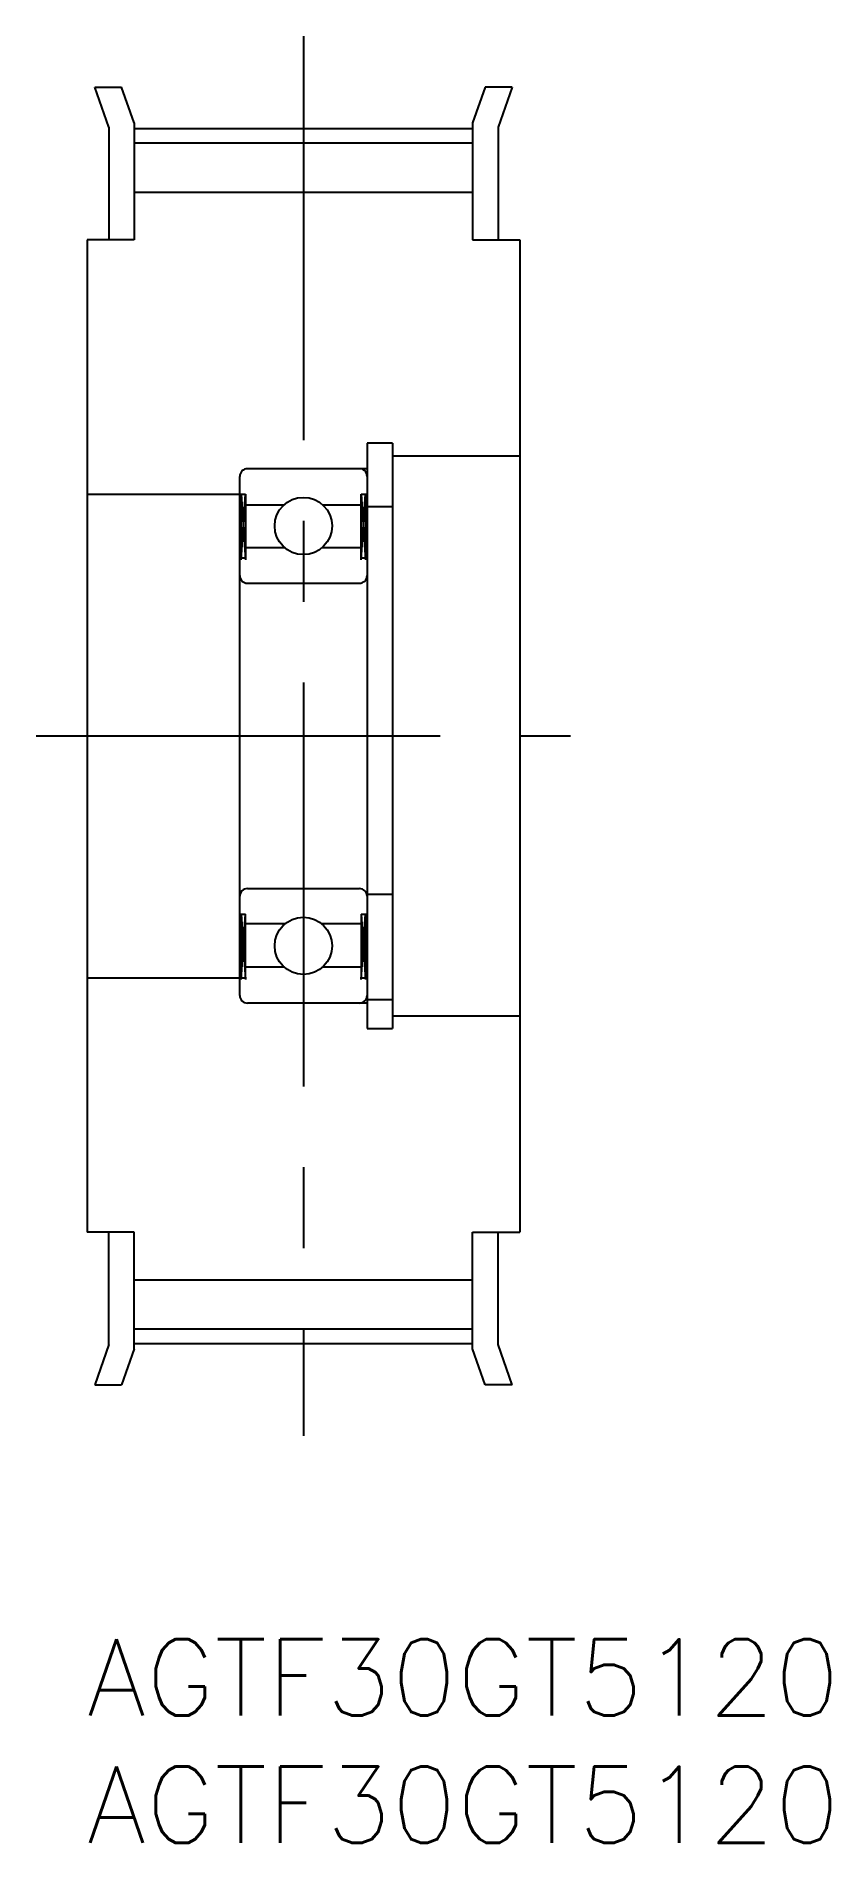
# Model space of a CAD drawing. Extents: x -2 to 29.2, y -8 to 63.
import ezdxf

# ---------------------------------------------------------------- set-up
doc = ezdxf.new("R2010")
doc.units = 0
doc.header["$LTSCALE"] = 0.5
doc.linetypes.add('CENTER', pattern=[50.8, 31.75, -6.35, 6.35, -6.35])
for name, color, linetype in [('MSM_CENTER', 1, 'CENTER'), ('MSM_CONTINUOUS', 7, 'CONTINUOUS'), ('MSM_NARROW', 5, 'CONTINUOUS'), ('MSM_PART_NUMBER', 7, 'CONTINUOUS')]:
    doc.layers.add(name, color=color, linetype=linetype)
doc.styles.get("Standard").update_dxf_attribs({"font": 'txt.shx', "height": 3, "bigfont": 'bigfont.shx'})

# ---------------------------------------------------------------- blocks, each defined once
blk = doc.blocks.new('*U3')
at = {"layer": 'MSM_PART_NUMBER'}
blk.add_text('AGTF30GT5120', height=3, dxfattribs=at).set_placement((0, -3))
blk = doc.blocks.new('*U4')
at = {"layer": 'MSM_PART_NUMBER'}
blk.add_text('AGTF30GT5120', height=3, dxfattribs=at).set_placement((0, -8))

msp = doc.modelspace()

# ---------------------------------------------------------------- linework, layer by layer
at = {"layer": 'MSM_CENTER'}
for p, q in [((8.5, 63), (8.5, 8)), ((1.85, 59.375), (15.15, 59.375)), ((-2, 35.5), (19, 35.5)), ((1.85, 11.625), (15.15, 11.625))]:
    msp.add_line(p, q, dxfattribs=at)
at = {"layer": 'MSM_CONTINUOUS'}
for p, q in [((0.3, 61), (1.359, 61)), ((0.85, 59.42), (0.3, 61)), ((1.85, 59.589), (1.359, 61)), ((15.641, 61), (15.15, 59.589)), ((16.7, 61), (15.641, 61)), ((16.7, 61), (16.15, 59.42)), ((0.85, 59.42), (0.85, 55)), ((1.85, 59.589), (1.85, 55)), ((15.15, 59.589), (15.15, 55)), ((16.15, 59.42), (16.15, 55)), ((1.85, 58.805), (15.15, 58.805)), ((1.85, 56.87), (15.15, 56.87)), ((0, 55), (0, 16)), ((1.85, 55), (0, 55)), ((15.15, 55), (17, 55)), ((17, 55), (17, 16)), ((12, 47), (11, 47)), ((11, 47), (11, 24)), ((12, 47), (12, 24)), ((17, 46.5), (12, 46.5)), ((6, 25.3), (6, 45.7)), ((11, 46), (6.3, 46)), ((0, 45), (6.23, 45)), ((6.057, 42.5), (6.057, 45)), ((6.23, 45), (6.23, 42.5)), ((10.77, 42.5), (10.77, 45)), ((10.77, 45), (11, 45)), ((10.942, 45), (10.942, 42.5)), ((6.23, 44.575), (7.735, 44.575)), ((9.265, 44.575), (10.77, 44.575)), ((12, 44.5), (11, 44.5)), ((7.775, 42.89), (6.23, 42.89)), ((10.77, 42.89), (9.225, 42.89)), ((6, 42.5), (6.23, 42.5)), ((10.77, 42.5), (11, 42.5)), ((6.3, 41.5), (10.7, 41.5)), ((6.3, 29.5), (10.7, 29.5)), ((12, 29.267), (11, 29.267)), ((6, 28.5), (6.23, 28.5)), ((6.057, 28.5), (6.057, 26)), ((6.23, 26), (6.23, 28.5)), ((10.77, 28.5), (11, 28.5)), ((10.77, 28.5), (10.77, 26)), ((10.942, 26), (10.942, 28.5)), ((7.775, 28.11), (6.23, 28.11)), ((10.77, 28.11), (9.225, 28.11)), ((6.23, 26.425), (7.735, 26.425)), ((9.265, 26.425), (10.77, 26.425)), ((0, 26), (6.23, 26)), ((10.77, 26), (11, 26)), ((11, 25), (6.3, 25)), ((11, 25.144), (12, 25.144)), ((12, 24.5), (17, 24.5)), ((11, 24), (12, 24)), ((1.85, 16), (0, 16)), ((0.85, 11.58), (0.85, 16)), ((1.85, 11.411), (1.85, 16)), ((15.15, 11.411), (15.15, 16)), ((15.15, 16), (17, 16)), ((16.15, 11.58), (16.15, 16)), ((1.85, 14.13), (15.15, 14.13)), ((1.85, 12.195), (15.15, 12.195)), ((0.85, 11.58), (0.3, 10)), ((1.85, 11.411), (1.359, 10)), ((15.641, 10), (15.15, 11.411)), ((16.7, 10), (16.15, 11.58)), ((0.3, 10), (1.359, 10)), ((16.7, 10), (15.641, 10))]:
    msp.add_line(p, q, dxfattribs=at)
for centre in [(8.5, 43.75), (8.5, 27.25)]:
    msp.add_circle(centre, 1.125, dxfattribs=at)
for centre, start, end in [((6.3, 45.7), 90, 180), ((10.7, 45.7), 0, 90), ((6.3, 41.8), 180, 270), ((10.7, 41.8), 270, 0), ((6.3, 29.2), 90, 180), ((10.7, 29.2), 0, 90), ((6.3, 25.3), 180, 270), ((10.7, 25.3), 270, 0)]:
    msp.add_arc(centre, 0.3, start, end, dxfattribs=at)
at = {"layer": 'MSM_NARROW'}
for p, q in [((6.057, 45), (6.23, 42.425)), ((6.057, 42.425), (6.23, 45)), ((10.77, 45), (10.942, 42.425)), ((10.77, 42.425), (10.942, 45)), ((6.057, 28.5), (6.23, 25.925)), ((6.057, 25.925), (6.23, 28.5)), ((10.77, 28.5), (10.942, 25.925)), ((10.77, 25.925), (10.942, 28.5))]:
    msp.add_line(p, q, dxfattribs=at)

# ---------------------------------------------------------------- block references
at = {"layer": 'MSM_CONTINUOUS'}
for name in ['*U3', '*U4']:
    msp.add_blockref(name, (0, 0), dxfattribs=at)

doc.saveas('drawing.dxf')
